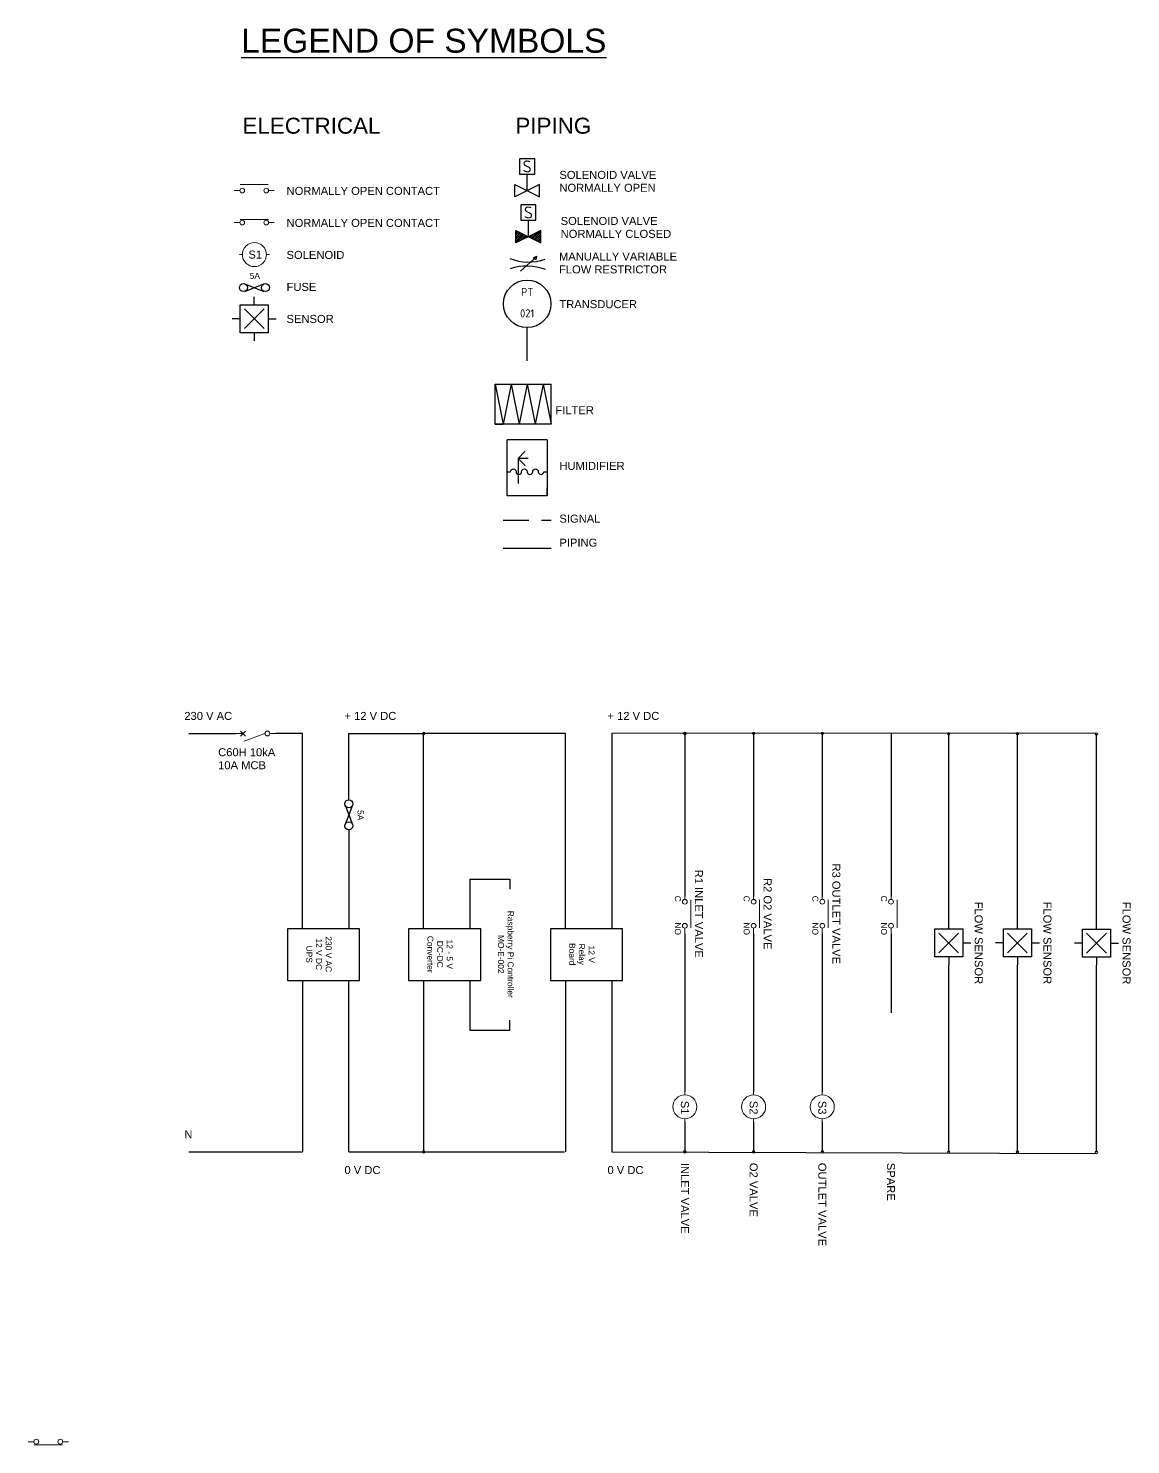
# Model space of a CAD drawing. Header units: millimetres. Extents: x -325 to 284974, y -1 to 659558.
# Drawn here: x 0 to 275.5, y -0.8 to 353.3 of the extents above; entities that cross this region are included whole.
import ezdxf
from ezdxf.enums import TextEntityAlignment as Align

# ---------------------------------------------------------------- set-up
doc = ezdxf.new("R2010")
doc.units = ezdxf.units.MM
doc.header["$LTSCALE"] = 0.5
doc.linetypes.add('DASHED', pattern=[19.05, 12.7, -6.35])
for name, color, linetype in [('DRAWING', 7, 'Continuous'), ('PROCESS', 4, 'Continuous'), ('SYMBOLS', 2, 'Continuous'), ('TEXT', 2, 'Continuous'), ('TEXT_10', 2, 'Continuous')]:
    doc.layers.add(name, color=color, linetype=linetype)
doc.styles.add('Arial', font='arial.ttf')
doc.styles.add('X1', font='iso3098b.shx', dxfattribs={"height": 0.125})

# ---------------------------------------------------------------- blocks, each defined once
blk = doc.blocks.new('FUSE')
at = {"layer": 'DRAWING'}
for p, q in [((0.93, 6.14), (-0.93, 1.36)), ((-0.93, 6.14), (0.93, 1.36))]:
    blk.add_line(p, q, dxfattribs=at)
for centre in [(0, 6.5), (0, 1)]:
    blk.add_circle(centre, 1, dxfattribs=at)
blk = doc.blocks.new('NOCB')
at = {"layer": 'DRAWING', "color": 5, "lineweight": 5}
for p, q in [((2.65, 0), (7.85, 1.9)), ((7.5, 0.625), (8.75, -0.625)), ((7.5, -0.625), (8.75, 0.625))]:
    blk.add_line(p, q, dxfattribs=at)
at = {"layer": 'DRAWING', "color": 5, "lineweight": 13}
for p, q in [((8.125, 0), (10, 0)), ((1.35, 0), (0, 0))]:
    blk.add_line(p, q, dxfattribs=at)
at = {"layer": 'DRAWING', "color": 5, "lineweight": 5, "flags": 128}
blk.add_lwpolyline([(2, 0.6, -0.4142136), (2.6, 0, -0.4142136), (2, -0.6, -0.4142136), (1.4, 0, -0.4142136), (2, 0.6, -0.4142136)], format="xyb", dxfattribs=at)
blk = doc.blocks.new('NOCT')
at = {"layer": 'DRAWING', "color": 5, "lineweight": 13}
for p, q in [((1.35, 0), (0, 0)), ((8.65, 0), (10, 0))]:
    blk.add_line(p, q, dxfattribs=at)
at = {"layer": 'DRAWING', "color": 5, "lineweight": 5}
blk.add_line((1.5, 1.5), (8.5, 1.5), dxfattribs=at)
at = {"layer": 'DRAWING', "color": 5, "lineweight": 5, "flags": 128}
for points in [[(2, 0.6, -0.414214), (2.6, 0, -0.414214), (2, -0.6, -0.414214), (1.4, 0, -0.414214), (2, 0.6, -0.414214)], [(8, 0.6, -0.414214), (8.6, 0, -0.414214), (8, -0.6, -0.414214), (7.4, 0, -0.414214), (8, 0.6, -0.414214)]]:
    blk.add_lwpolyline(points, format="xyb", dxfattribs=at)
blk = doc.blocks.new('JUNCTION')
at = {"layer": 'DRAWING', "lineweight": 13, "flags": 128}
blk.add_lwpolyline([(-0.3125, 0, 0.41421356), (0, -0.3125, 0.41421356), (0.3125, 0, 0.41421356), (0, 0.3125, 0.41421356)], format="xyb", close=True, dxfattribs=at)
blk = doc.blocks.new('RLY')
at = {"layer": 'DRAWING', "color": 5, "lineweight": 13}
for p, q in [((0.75, 0), (0, 0)), ((7.5, 0), (6.75, 0))]:
    blk.add_line(p, q, dxfattribs=at)
at = {"layer": 'DRAWING', "color": 5, "lineweight": 5, "flags": 128}
blk.add_lwpolyline([(3.75, 3, -0.414214), (6.75, 0, -0.414214), (3.75, -3, -0.414214), (0.75, 0, -0.414214), (3.75, 3, -0.414214)], format="xyb", dxfattribs=at)
blk = doc.blocks.new('NCCT')
at = {"layer": 'DRAWING', "color": 5, "lineweight": 13}
for p, q in [((1.35, 0), (0, 0)), ((8.65, 0), (10, 0))]:
    blk.add_line(p, q, dxfattribs=at)
at = {"layer": 'DRAWING', "color": 5, "lineweight": 5}
blk.add_line((1.45, -0.75), (8.5, -0.75), dxfattribs=at)
at = {"layer": 'DRAWING', "color": 5, "lineweight": 5, "flags": 128}
for points in [[(2, 0.6, -0.414214), (2.6, 0, -0.414214), (2, -0.6, -0.414214), (1.4, 0, -0.414214), (2, 0.6, -0.414214)], [(8, 0.6, -0.414214), (8.6, 0, -0.414214), (8, -0.6, -0.414214), (7.4, 0, -0.414214), (8, 0.6, -0.414214)]]:
    blk.add_lwpolyline(points, format="xyb", dxfattribs=at)

msp = doc.modelspace()

# ---------------------------------------------------------------- hatches: boundary and pattern name
at = {"layer": 'DRAWING', "linetype": 'ByBlock'}
h = msp.add_hatch(dxfattribs=at)
h.set_pattern_fill('ANSI31', color=5, scale=0.1, style=0)
h.paths.add_polyline_path([(121.87, 299.67), (121.87, 302.79), (128.1, 299.67), (128.1, 302.79)])

# ---------------------------------------------------------------- linework, layer by layer
at = {"layer": 'DRAWING', "color": 5, "linetype": 'ByBlock'}
for p, q in [((123.03, 292.62), (127.09, 296.27)), ((127.09, 296.27), (126.14, 295.97)), ((126.14, 295.97), (126.89, 295.52)), ((126.89, 295.52), (127.09, 296.27)), ((56.47, 284.2), (56.47, 286.2)), ((52.97, 280.7), (50.97, 280.7)), ((54, 283.18), (58.95, 278.23)), ((54, 278.23), (58.95, 283.18)), ((59.97, 280.7), (61.97, 280.7)), ((56.47, 277.2), (56.47, 275.2)), ((230.04, 128.18), (230.04, 130.18)), ((247.22, 128.18), (247.22, 130.18)), ((266.99, 128.13), (266.99, 130.13)), ((227.57, 127.15), (232.52, 122.2)), ((227.57, 122.2), (232.52, 127.15)), ((233.54, 124.68), (235.54, 124.68)), ((243.72, 124.68), (241.72, 124.68)), ((244.74, 127.15), (249.69, 122.2)), ((244.74, 122.2), (249.69, 127.15)), ((250.72, 124.68), (252.72, 124.68)), ((263.49, 124.63), (261.49, 124.63)), ((264.52, 127.1), (269.47, 122.15)), ((264.52, 122.15), (269.47, 127.1)), ((270.49, 124.63), (272.49, 124.63)), ((230.04, 121.18), (230.04, 119.18)), ((247.22, 121.18), (247.22, 119.18)), ((266.99, 121.13), (266.99, 119.13))]:
    msp.add_line(p, q, dxfattribs=at)
at = {"layer": 'DRAWING', "color": 2, "linetype": 'ByBlock'}
for p, q in [((116.68, 264.39), (118.68, 254.39)), ((120.68, 264.39), (118.68, 254.39)), ((120.68, 264.39), (122.68, 254.39)), ((124.68, 264.39), (122.68, 254.39)), ((124.68, 264.39), (126.68, 254.39)), ((128.68, 264.39), (126.68, 254.39)), ((128.68, 264.39), (130.68, 254.39)), ((130.68, 254.39), (130.68, 264.39)), ((116.68, 254.39), (118.68, 254.39)), ((129.68, 250.47), (119.68, 250.47)), ((124.18, 247.57), (122.41, 245.8)), ((124.91, 245.8), (122.41, 245.8)), ((124.18, 244.03), (122.41, 245.8)), ((122.41, 245.8), (122.41, 239.5)), ((129.68, 236.47), (129.68, 238.47))]:
    msp.add_line(p, q, dxfattribs=at)
at = {"layer": 'DRAWING', "color": 5, "linetype": 'DASHED'}
msp.add_line((118.71, 230.37), (130.64, 230.37), dxfattribs=at)
at = {"layer": 'DRAWING'}
for p, q in [((266.77, 177.13), (145.81, 177.02)), ((40.11, 177.02), (51.76, 177.02)), ((68.53, 177.02), (61.76, 177.02)), ((68.53, 128.23), (68.53, 177.02)), ((80.12, 160.45), (80.12, 177.02)), ((98.8, 128.23), (98.8, 177.02)), ((134.25, 177.02), (98.8, 177.02)), ((134.25, 128.23), (134.25, 177.02)), ((164.1, 177.02), (164.1, 151.1)), ((164.1, 177.02), (164.1, 136.3)), ((181.28, 177.02), (181.28, 151.1)), ((181.28, 177.02), (181.28, 136.3)), ((198.45, 177.02), (198.45, 151.1)), ((198.45, 177.02), (198.45, 136.3)), ((215.62, 177.02), (215.62, 151.1)), ((215.62, 177.02), (215.62, 136.3)), ((164.1, 126.97), (164.1, 87.45)), ((181.28, 126.97), (181.28, 87.45)), ((198.45, 126.97), (198.45, 87.45)), ((215.62, 126.97), (215.62, 107.21)), ((80.1, 72.45), (80.12, 115.26)), ((164.1, 79.95), (164.1, 72.45)), ((181.28, 79.95), (181.28, 72.45)), ((198.45, 79.95), (198.45, 72.45))]:
    msp.add_line(p, q, dxfattribs=at)
at = {"layer": 'DRAWING', "color": 0, "linetype": 'ByBlock'}
for p, q in [((80.12, 177.02), (98.8, 177.02)), ((145.81, 177.02), (145.81, 128.23)), ((230.04, 130.18), (230.04, 176.96)), ((247.22, 130.18), (247.22, 176.96)), ((266.99, 130.13), (266.99, 176.91)), ((80.1, 152.95), (80.1, 128.23)), ((110.36, 140.59), (110.36, 128.23)), ((110.36, 140.59), (120.36, 140.59)), ((120.36, 140.59), (120.36, 138.09)), ((230.04, 72.4), (230.04, 119.18)), ((247.22, 72.4), (247.22, 119.18)), ((266.99, 72.35), (266.99, 119.13)), ((68.53, 115.26), (68.53, 72.45)), ((98.8, 115.26), (98.8, 72.45)), ((110.39, 115.26), (110.39, 102.9)), ((134.25, 115.26), (134.25, 72.45)), ((145.84, 115.26), (145.84, 72.45)), ((110.39, 102.9), (110.39, 102.9)), ((110.39, 102.9), (120.39, 102.9)), ((120.39, 102.9), (120.39, 105.4)), ((40.11, 72.45), (68.53, 72.45)), ((80.1, 72.45), (98.8, 72.45)), ((98.8, 72.45), (134.04, 72.45)), ((145.84, 72.45), (266.99, 72.03))]:
    msp.add_line(p, q, dxfattribs=at)
at = {"layer": 'DRAWING', "color": 5, "linetype": 'ByBlock'}
for points in [[(52.97, 277.2), (52.97, 284.2), (59.97, 284.2), (59.97, 277.2)], [(226.54, 121.18), (226.54, 128.18), (233.54, 128.18), (233.54, 121.18)], [(243.72, 121.18), (243.72, 128.18), (250.72, 128.18), (250.72, 121.18)], [(263.49, 121.13), (263.49, 128.13), (270.49, 128.13), (270.49, 121.13)]]:
    msp.add_lwpolyline(points, close=True, dxfattribs=at)
at = {"layer": 'DRAWING', "color": 2, "linetype": 'ByBlock'}
for points in [[(130.68, 254.39), (116.68, 254.39), (116.68, 264.39), (130.68, 264.39)], [(129.68, 250.47), (129.68, 236.47), (119.68, 236.47), (119.68, 250.47)]]:
    msp.add_lwpolyline(points, dxfattribs=at)
at = {"layer": 'DRAWING'}
for points in [[(64.78, 128.23), (64.78, 115.26), (82.8, 115.26), (82.8, 128.23)], [(95.05, 128.23), (95.05, 115.26), (113.06, 115.26), (113.06, 128.23)], [(130.5, 128.23), (130.5, 115.26), (148.51, 115.26), (148.51, 128.23)]]:
    msp.add_lwpolyline(points, close=True, dxfattribs=at)
at = {"layer": 'DRAWING', "color": 5, "linetype": 'ByBlock'}
for centre, radius, start, end in [((124.95, 307.09), 12.22, 247.7655, 290.2924), ((124.57, 280.7), 13.17, 69.2582, 108.123)]:
    msp.add_arc(centre, radius, start, end, dxfattribs=at)
at = {"layer": 'PROCESS'}
msp.add_line((118.71, 223.37), (130.64, 223.37), dxfattribs=at)
at = {"layer": 'SYMBOLS'}
for p, q in [((124.68, 312.74), (124.68, 316.88)), ((124.99, 301.23), (124.99, 305.37)), ((124.68, 270.15), (124.68, 278.49))]:
    msp.add_line(p, q, dxfattribs=at)
for points in [[(126.58, 316.88), (126.58, 320.68), (122.78, 320.68), (122.78, 316.88)], [(121.56, 311.18), (121.56, 314.3), (127.79, 311.18), (127.79, 314.3)], [(126.88, 305.37), (126.88, 309.17), (123.09, 309.17), (123.09, 305.37)], [(121.87, 299.67), (121.87, 302.79), (128.1, 299.67), (128.1, 302.79)]]:
    msp.add_lwpolyline(points, close=True, dxfattribs=at)
msp.add_lwpolyline([(119.68, 242.47), (120.51, 242.47, -1), (121.9, 242.47, 1), (123.29, 242.47, -1), (124.68, 242.47, 1), (126.07, 242.47, -1), (127.45, 242.47, 1), (128.84, 242.47), (129.68, 242.47)], format="xyb", dxfattribs=at)
msp.add_circle((124.68, 284.43), 5.94, dxfattribs=at)

# ---------------------------------------------------------------- block references
at = {"color": 5, "rotation": 90}
msp.add_blockref('FUSE', (60.25, 288.48), dxfattribs=at)
at = {"layer": 'DRAWING'}
for name, p, rotation in [('NOCT', (51.47, 312.74), 359.9999999999999), ('RLY', (52.75, 296.74), 360), ('NOCB', (61.76, 177.02), 180), ('JUNCTION', (98.8, 177.02), 270), ('JUNCTION', (164.1, 177.02), 270), ('JUNCTION', (181.28, 177.02), 270), ('JUNCTION', (198.45, 177.02), 270), ('JUNCTION', (230.04, 176.96), 270), ('JUNCTION', (247.22, 176.96), 270), ('JUNCTION', (266.99, 176.91), 270), ('NOCT', (164.1, 136.97), 270), ('NOCT', (181.28, 136.97), 270), ('NOCT', (198.45, 136.97), 270), ('NOCT', (215.62, 136.97), 270), ('RLY', (164.1, 87.45), 270), ('RLY', (181.28, 87.45), 270), ('RLY', (198.45, 87.45), 270), ('JUNCTION', (98.8, 72.45), 270), ('JUNCTION', (164.1, 72.45), 270), ('JUNCTION', (181.28, 72.45), 270), ('JUNCTION', (198.45, 72.45), 270), ('JUNCTION', (230.04, 72.4), 270), ('JUNCTION', (247.22, 72.4), 270), ('JUNCTION', (266.99, 72.35), 270)]:
    msp.add_blockref(name, p, dxfattribs=dict(at, rotation=rotation))
at = {"layer": 'DRAWING', "color": 0, "linetype": 'ByBlock', "rotation": 180}
msp.add_blockref('NCCT', (61.47, 304.74), dxfattribs=at)
at = {"layer": 'DRAWING'}
msp.add_blockref('FUSE', (80.1, 152.95), dxfattribs=at)
at = {"layer": 'DRAWING', "color": 0, "linetype": 'ByBlock'}
msp.add_blockref('NCCT', (0, 0), dxfattribs=at)
msp.add_blockref('NCCT', (0, 0), dxfattribs=at)
msp.add_blockref('NCCT', (0, 0), dxfattribs=at)

# ---------------------------------------------------------------- texts
at = {"layer": 'SYMBOLS', "style": 'X1'}
for p in [(124.68, 318.78), (124.99, 307.27)]:
    msp.add_text('S', height=3, dxfattribs=at).set_placement(p, align=Align.MIDDLE)
at = {"layer": 'TEXT', "style": 'Arial'}
for s, insert, char_height, attachment_point, line_spacing_factor in [('{\\LLEGEND OF SYMBOLS}', (53.21, 353.21), 6, 1, 1.5), ('{ELECTRICAL}', (53.54, 330.96), 4, 1, 1.5), ('{PIPING}', (121.75, 330.96), 4, 1, 1.5), ('{SOLENOID VALVE\\PNORMALLY OPEN}', (132.74, 317.66), 2, 1, 0.966482), ('{NORMALLY OPEN CONTACT}', (64.54, 313.66), 2, 1, 0.966482), ('{NORMALLY OPEN CONTACT}', (64.54, 305.66), 2, 1, 0.966482), ('{SOLENOID VALVE\\PNORMALLY CLOSED}', (133.05, 306.15), 2, 1, 0.966482), ('{S1}', (55, 297.74), 2, 1, 0.966482), ('{SOLENOID}', (64.54, 297.66), 2, 1, 0.966482), ('{MANUALLY VARIABLE \\PFLOW RESTRICTOR}', (132.64, 297.26), 2, 1, 0.966482), ('{5A}', (56.61, 292.16), 1.5, 2, 0.966482), ('{FUSE}', (64.54, 289.66), 2, 1, 0.966482), ('{TRANSDUCER}', (132.74, 285.35), 2, 1, 0.966482), ('{SENSOR}', (64.54, 281.66), 2, 1, 0.966482), ('{FILTER}', (131.74, 258.85), 2, 1, 0.966482), ('{HUMIDIFIER}', (132.74, 244.93), 2, 1, 0.966482), ('{SIGNAL}', (132.74, 231.73), 2, 1, 0.966482), ('{PIPING}', (132.74, 225.73), 2, 1, 0.966482), ('230 V AC', (38.99, 182.42), 2, 1, 0.966482), ('{+ 12 V DC}', (79.01, 182.42), 2, 1, 0.966482), ('{+ 12 V DC}', (144.75, 182.42), 2, 1, 0.966482), ('\\lC60H 10kA', (47.44, 173.34), 2, 1, 0.966482), ('\\l10A MCB', (47.44, 170.09), 2, 1, 0.966482), ('N', (38.99, 77.85), 2, 1, 0.966482), ('{0 V DC}', (79.01, 68.9), 2, 1, 0.966482), ('{0 V DC}', (144.75, 68.9), 2, 1, 0.966482)]:
    msp.add_mtext(s, dxfattribs=dict(at, insert=insert, char_height=char_height, attachment_point=attachment_point, line_spacing_factor=line_spacing_factor))
at = {"layer": 'TEXT', "rotation": 270, "line_spacing_factor": 0.966482, "style": 'Arial'}
for s, insert, char_height, attachment_point in [('{5A}', (83.78, 156.59), 1.5, 2), ('{R1 INLET VALVE}', (168.6, 131.97), 2, 2), ('{R3 OUTLET VALVE}', (202.95, 131.97), 2, 2), ('{R2 O2 VALVE}', (185.78, 131.97), 2, 2), ('{C}', (163.1, 135.72), 1.5, 2), ('{C}', (180.28, 135.72), 1.5, 2), ('{C}', (197.45, 135.72), 1.5, 2), ('{C}', (214.62, 135.72), 1.5, 2), ('{FLOW SENSOR}', (238.54, 124.68), 2, 2), ('{FLOW SENSOR}', (255.72, 124.68), 2, 2), ('{FLOW SENSOR}', (275.49, 124.63), 2, 2), ('{Raspberry Pi Controller\\PMO-E-002}', (121.29, 121.84), 1.5, 2), ('{NO}', (163.1, 128.22), 1.5, 2), ('{NO}', (180.28, 128.22), 1.5, 2), ('{NO}', (197.45, 128.22), 1.5, 2), ('{NO}', (214.62, 128.22), 1.5, 2), ('{230 V AC\\P12 V DC\\PUPS}', (75.8, 121.84), 1.5, 2), ('{12 - 5 V\\PDC-DC\\PConverter}', (106.06, 121.84), 1.5, 2), ('{12 V\\PRelay\\PBoard}', (141.52, 121.84), 1.5, 2), ('{S1}', (165.1, 85.2), 2, 1), ('{S2}', (182.28, 85.2), 2, 1), ('{S3}', (199.45, 85.2), 2, 1), ('{INLET VALVE}', (165.1, 69.7), 2, 1), ('{O2 VALVE}', (182.28, 69.7), 2, 1), ('{OUTLET VALVE}', (199.45, 69.7), 2, 1), ('{SPARE}', (216.62, 69.7), 2, 1)]:
    msp.add_mtext(s, dxfattribs=dict(at, insert=insert, char_height=char_height, attachment_point=attachment_point))
at = {"layer": 'TEXT_10', "style": 'X1'}
for s, p in [('PT', (124.68, 287.4)), ('021', (124.68, 282.05))]:
    msp.add_text(s, height=2, dxfattribs=at).set_placement(p, align=Align.MIDDLE)

doc.saveas('drawing.dxf')
